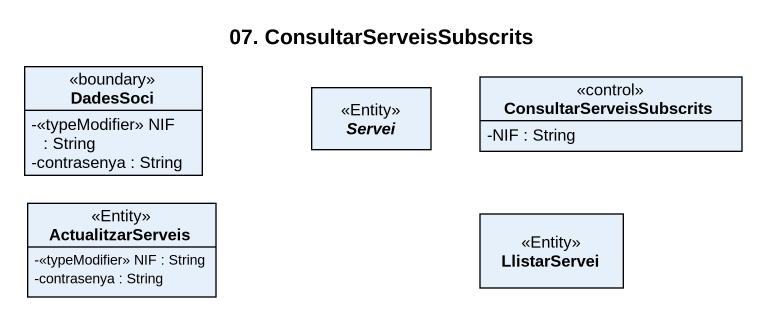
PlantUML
@startuml
title 07. ConsultarServeisSubscrits
hide circle
hide empty members
skinparam classAttributeIconSize 0
class DadesSoci <<boundary>> {
  -<<typeModifier>> NIF : String
  -contrasenya : String
}
abstract class Servei <<Entity>>
class ConsultarServeisSubscrits <<control>> {
  -NIF : String
}
class ActualitzarServeis <<Entity>> {
  -<<typeModifier>> NIF : String
  -contrasenya : String
}
class LlistarServei <<Entity>>
@enduml
